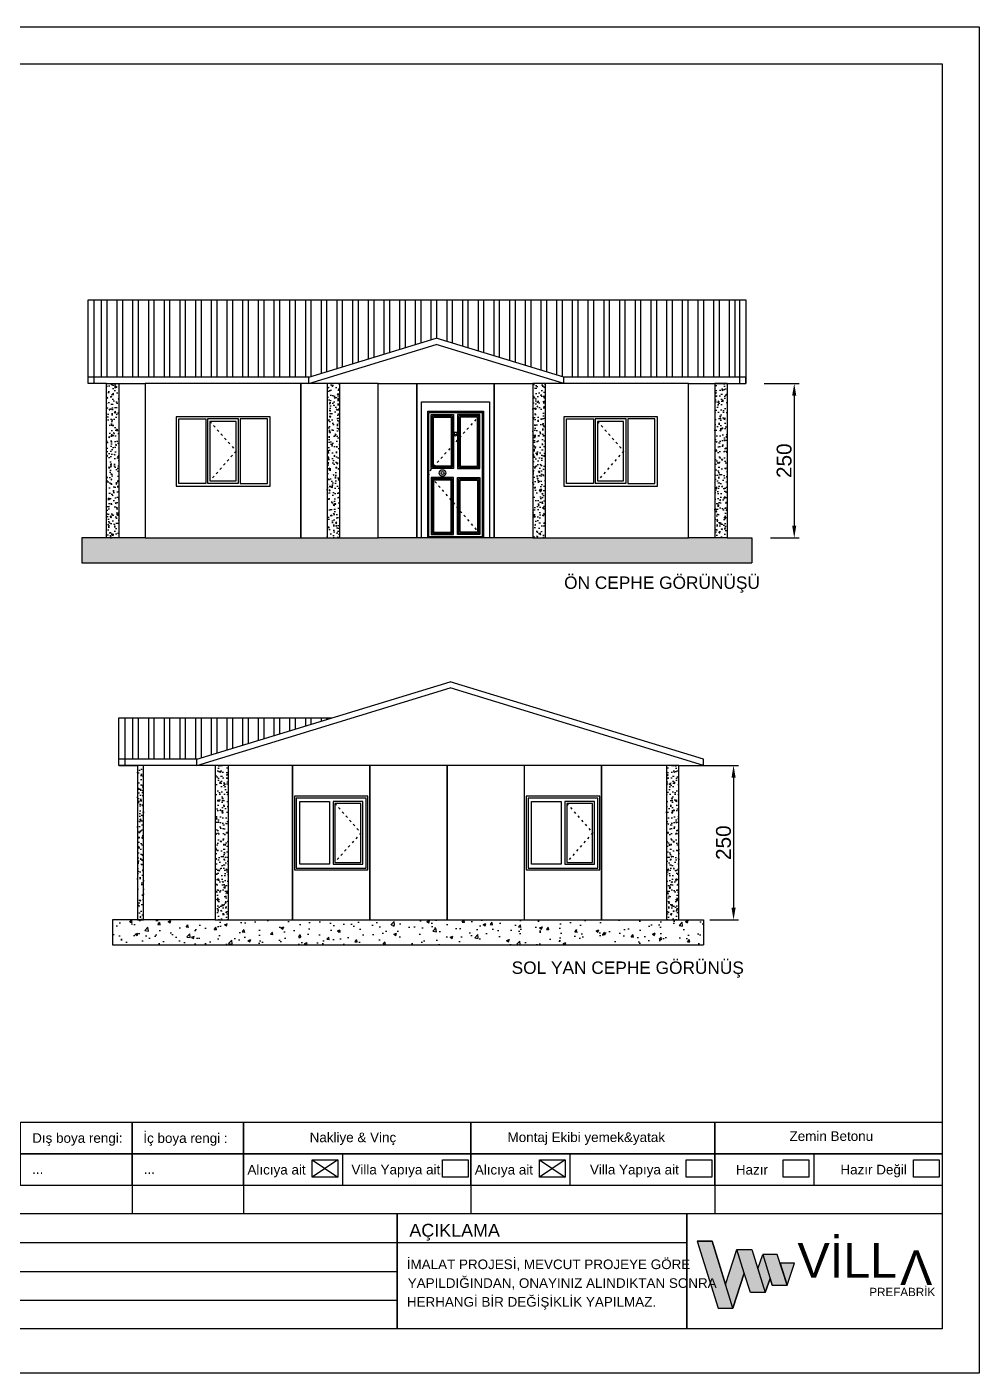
# Model space of a CAD drawing. Header units: millimetres. Extents: x 202729 to 220821, y -210537 to -202962.
# Drawn here: x 204268 to 205809, y -205139 to -202962 of the extents above; entities that cross this region are included whole.
import ezdxf
from ezdxf.enums import TextEntityAlignment as Align

# ---------------------------------------------------------------- set-up
doc = ezdxf.new("R2010")
doc.units = ezdxf.units.MM
doc.header["$MEASUREMENT"] = 0
doc.linetypes.add('ACAD_ISO03W100', pattern=[30, 12, -18])
for name, color, linetype in [('ANTET', 7, 'Continuous'), ('Block1', 255, 'Continuous'), ('kapı', 6, 'Continuous'), ('YAZI', 50, 'Continuous')]:
    doc.layers.add(name, color=color, linetype=linetype)
doc.styles.get("Standard").update_dxf_attribs({"font": 'arial.ttf'})
doc.dimstyles.new('SERCAN', dxfattribs={"dimscale": 20, "dimtxt": 1.2, "dimasz": 1, "dimexe": 0.4, "dimexo": 1.5, "dimgap": 0.2, "dimtad": 1, "dimrnd": 1, "dimzin": 12, "dimdsep": 46, "dimtxsty": 'Standard', "dimcen": 0.8, "dimdle": 0.0005, "dimclrd": 150, "dimclre": 1, "dimclrt": 3, "dimazin": 3, "dimtfac": 1, "dimtmove": 0, "dimatfit": 3, "dimldrblk": 'DOTSMALL', "dimfxl": 0, "dimtolj": 1, "dimtzin": 0, "dimarcsym": 0})
pattern_1 = [(50, (131313.13, -215476.445), (18.218467, -1.5939086), [1.905, -20.955]), (355, (131313.13, -215476.445), (-3.5242826, 19.1056643), [1.524, -16.764]), (100.451, (131314.648, -215476.578), (14.69425, 17.5116688), [1.619, -17.809]), (46.1842, (131313.13, -215471.365), (27.107904, -4.204233), [2.8575, -31.4325]), (96.6356, (131315.389, -215471.716), (23.740423, 24.742556), [2.4285, -26.7135]), (351.184, (131313.13, -215471.365), (23.740461, 24.742512), [2.286, -25.146]), (21, (131315.67, -215472.635), (15.161488, -10.226552), [1.905, -20.955]), (326, (131315.67, -215472.635), (6.180203, 18.4187966), [1.524, -16.764]), (71.4514, (131316.933, -215473.488), (21.341649, 8.1922858), [1.619, -17.809]), (37.5, (131313.1296, -215476.4454), (0.3088603, 8.4555039), [0, -16.5608, 0, -17.018, 0, -16.8275]), (7.5, (131313.13, -215476.445), (6.6819663, 10.0180575), [0, -9.7028, 0, -16.1798, 0, -6.4135]), (327.5, (131307.4654, -215476.4454), (13.5590595, -0.5728744), [0, -6.35, 0, -19.812, 0, -26.289]), (317.5, (131304.925, -215476.445), (14.8129181, 2.5426491), [0, -8.255, 0, -13.1572, 0, -18.669])]
pattern_2 = [(90, (180242.816, -209614.712), (-25.4, 5e-15), []), (90, (180233.836, -209605.732), (-25.4, 5e-15), [])]

# ---------------------------------------------------------------- blocks, each defined once
blk = doc.blocks.new('P2 GÖRÜNÜS')
at = {"layer": 'Block1', "color": 1, "linetype": 'ACAD_ISO03W100', "ltscale": 0.3}
for p, q in [((60064.2, 10582.2), (60106.2, 10534.5)), ((60106.2, 10534.5), (60064.2, 10486.8))]:
    blk.add_line(p, q, dxfattribs=at)
at = {"layer": 'Block1', "color": 114}
blk.add_line((59995.7, 10393.7), (60120.7, 10393.7), dxfattribs=at)
blk.add_lwpolyline([(60120.7, 10643.7), (59995.7, 10643.7), (59995.7, 10393.7), (60120.7, 10393.7)], close=True, dxfattribs=at)
at = {"layer": 'Block1', "color": 0}
for points in [[(60117.7, 10593.7), (59998.7, 10593.7), (59998.7, 10474.7), (60117.7, 10474.7)], [(60114.7, 10590.7), (60001.7, 10590.7), (60001.7, 10477.7), (60114.7, 10477.7)], [(60007.3, 10585.2), (60055.3, 10585.2), (60055.3, 10483.8), (60007.3, 10483.8)], [(60109.2, 10585.2), (60061.2, 10585.2), (60061.2, 10483.8), (60109.2, 10483.8)], [(60106.2, 10582.2), (60064.2, 10582.2), (60064.2, 10486.8), (60106.2, 10486.8)]]:
    blk.add_lwpolyline(points, close=True, dxfattribs=at)
blk = doc.blocks.new('*D7402')
at = {"color": 1, "lineweight": -2}
for p, q in [((205461.3, -203538.4), (205517.8, -203538.4)), ((205471.3, -203788.4), (205517.8, -203788.4))]:
    blk.add_line(p, q, dxfattribs=at)
at = {"color": 150, "lineweight": -2}
blk.add_line((205509.8, -203558.4), (205509.8, -203768.4), dxfattribs=at)
at = {"color": 150}
for points in [[(205513.1, -203558.4), (205506.4, -203558.4), (205509.8, -203538.4)], [(205506.4, -203768.4), (205513.1, -203768.4), (205509.8, -203788.4)]]:
    blk.add_solid(points, dxfattribs=at)
at = {"layer": 'Defpoints', "color": 0}
for p in [(205431.3, -203538.4), (205441.3, -203788.4), (205509.8, -203788.4)]:
    blk.add_point(p, dxfattribs=at)
at = {"color": 3, "insert": (205493.5, -203663.4), "char_height": 24, "attachment_point": 5, "rotation": 90}
blk.add_mtext('\\A1;250', dxfattribs=at)
blk = doc.blocks.new('_DotSmall')
at = {"color": 0, "linetype": 'ByBlock', "const_width": 0.5}
blk.add_lwpolyline([(-0.0625, 0, 1), (0.0625, 0, 1)], format="xyb", close=True, dxfattribs=at)
blk = doc.blocks.new('*D7403')
at = {"color": 1, "lineweight": -2}
for p, q in [((205363.2, -204156.2), (205419.6, -204156.2)), ((205373.2, -204406.2), (205419.6, -204406.2))]:
    blk.add_line(p, q, dxfattribs=at)
at = {"color": 150, "lineweight": -2}
blk.add_line((205411.6, -204176.2), (205411.6, -204386.2), dxfattribs=at)
at = {"color": 150}
for points in [[(205415, -204176.2), (205408.3, -204176.2), (205411.6, -204156.2)], [(205408.3, -204386.2), (205415, -204386.2), (205411.6, -204406.2)]]:
    blk.add_solid(points, dxfattribs=at)
at = {"layer": 'Defpoints', "color": 0}
for p in [(205333.2, -204156.2), (205343.2, -204406.2), (205411.6, -204406.2)]:
    blk.add_point(p, dxfattribs=at)
at = {"color": 3, "insert": (205395.4, -204281.2), "char_height": 24, "attachment_point": 5, "rotation": 90}
blk.add_mtext('\\A1;250', dxfattribs=at)
blk = doc.blocks.new('VİLLA YAPI LOGO')
h = blk.add_hatch(color=152)
h.dxf.hatch_style = 1
h.paths.add_polyline_path([(9538.8, 8387.7), (9514.4, 8387.7), (9548.6, 8279.2), (9572.4, 8279.2)])
h.paths.add_polyline_path([(9603, 8374.1), (9578.7, 8374.1), (9590.8, 8335.7), (9600.7, 8304.6), (9624.8, 8304.6)])
h.paths.add_polyline_path([(9648.6, 8351.8), (9644.1, 8365.8), (9620.6, 8365.8), (9635.8, 8316.2), (9660.2, 8316.2)])
h = blk.add_hatch(color=30)
h.dxf.hatch_style = 1
h.paths.add_polyline_path([(9590.8, 8335.7), (9578.7, 8374.1), (9560.6, 8317.3), (9572.4, 8279.2)])
h.paths.add_polyline_path([(9620.6, 8365.8), (9612.8, 8342.8), (9624.8, 8304.6), (9632.4, 8327)])
h.paths.add_polyline_path([(9671.8, 8351.8), (9648.6, 8351.8), (9660.2, 8316.2)])
blk.add_lwpolyline([(9514.4, 8387.7), (9548.6, 8279.2), (9572.4, 8279.2), (9538.8, 8387.7), (9514.4, 8387.7), (9538.8, 8387.7), (9560.6, 8317.3), (9578.7, 8374.1), (9603, 8374.1), (9624.8, 8304.6), (9600.7, 8304.6), (9590.8, 8335.7), (9572.4, 8279.2), (9590.8, 8335.7), (9578.7, 8374.1), (9603, 8374.1), (9612.8, 8342.8), (9620.6, 8365.8), (9635.8, 8316.2), (9632.4, 8327), (9624.8, 8304.6), (9632.4, 8327), (9635.8, 8316.2), (9660.2, 8316.2), (9671.8, 8351.8), (9648.6, 8351.8), (9660.2, 8316.2), (9644.1, 8365.8), (9620.6, 8365.8)])
at = {"attachment_point": 1}
for s, width, heights, insert, char_height in [('{\\f@Arial Unicode MS|b0|i0|c162|p34;VİLL}', 218.068, [79], (9676.9, 8384.4), 56.056), ('{\\f@Arial Unicode MS|b0|i0|c162|p34;PREFABRİK}', 125.405, [36.9], (9793.1, 8312), 13.453)]:
    blk.add_mtext_dynamic_manual_height_columns(s, width=width, gutter_width=12.5, heights=heights, dxfattribs=dict(at, insert=insert, char_height=char_height))
at = {"insert": (9895, 8316.3), "char_height": 56.056, "attachment_point": 1, "rotation": 180}
blk.add_mtext_dynamic_manual_height_columns('{\\f@Arial Unicode MS|b0|i0|c162|p34;V}', width=405.085, gutter_width=12.5, heights=[68.1], dxfattribs=at)

msp = doc.modelspace()

# ---------------------------------------------------------------- hatches: boundary and pattern name
h = msp.add_hatch()
h.set_pattern_fill('STEEL', color=1, scale=8, angle=45)
h.set_pattern_definition(pattern_2)
h.paths.add_polyline_path([(205421.318, -203403.372), (204377.318, -203403.372), (204377.318, -203528.372), (204724.318, -203528.372), (204930.568, -203465.315), (205136.818, -203528.372), (205421.318, -203528.372)])
h = msp.add_hatch()
h.set_pattern_fill('STEEL', color=1, scale=8, angle=45)
h.set_pattern_definition(pattern_2)
h.paths.add_polyline_path([(204762.315, -204079.247), (204427.168, -204079.247), (204427.168, -204146.247), (204543.168, -204146.247)])
at = {"layer": 'kapı'}
h = msp.add_hatch(dxfattribs=at)
h.set_pattern_fill('AR-CONC', color=0, scale=0.1, style=0)
h.set_pattern_definition(pattern_1)
h.paths.add_polyline_path([(204417.318, -203538.372), (204397.318, -203538.372), (204397.318, -203788.372), (204417.318, -203788.372)])
h = msp.add_hatch(dxfattribs=at)
h.set_pattern_fill('AR-CONC', color=0, scale=0.1, style=0)
h.set_pattern_definition([(50, (131250.63, -215476.445), (18.218467, -1.5939086), [1.905, -20.955]), (355, (131250.63, -215476.445), (-3.5242826, 19.1056643), [1.524, -16.764]), (100.451, (131252.148, -215476.578), (14.69425, 17.5116688), [1.619, -17.809]), (46.1842, (131250.63, -215471.365), (27.107904, -4.204233), [2.8575, -31.4325]), (96.6356, (131252.889, -215471.716), (23.740423, 24.742556), [2.4285, -26.7135]), (351.184, (131250.63, -215471.365), (23.740461, 24.742512), [2.286, -25.146]), (21, (131253.17, -215472.635), (15.161488, -10.226552), [1.905, -20.955]), (326, (131253.17, -215472.635), (6.180203, 18.4187966), [1.524, -16.764]), (71.4514, (131254.433, -215473.488), (21.341649, 8.1922858), [1.619, -17.809]), (37.5, (131250.6296, -215476.4454), (0.3088603, 8.4555039), [0, -16.5608, 0, -17.018, 0, -16.8275]), (7.5, (131250.63, -215476.445), (6.6819663, 10.0180575), [0, -9.7028, 0, -16.1798, 0, -6.4135]), (327.5, (131244.9654, -215476.4454), (13.5590595, -0.5728744), [0, -6.35, 0, -19.812, 0, -26.289]), (317.5, (131242.425, -215476.445), (14.8129181, 2.5426491), [0, -8.255, 0, -13.1572, 0, -18.669])])
h.paths.add_polyline_path([(204774.318, -203538.372), (204754.318, -203538.372), (204754.318, -203788.372), (204774.318, -203788.372)])
h = msp.add_hatch(dxfattribs=at)
h.set_pattern_fill('AR-CONC', color=0, scale=0.1, style=0)
h.set_pattern_definition([(50, (131375.63, -215476.445), (18.218467, -1.5939086), [1.905, -20.955]), (355, (131375.63, -215476.445), (-3.5242826, 19.1056643), [1.524, -16.764]), (100.451, (131377.148, -215476.578), (14.69425, 17.5116688), [1.619, -17.809]), (46.1842, (131375.63, -215471.365), (27.107904, -4.204233), [2.8575, -31.4325]), (96.6356, (131377.889, -215471.716), (23.740423, 24.742556), [2.4285, -26.7135]), (351.184, (131375.63, -215471.365), (23.740461, 24.742512), [2.286, -25.146]), (21, (131378.17, -215472.635), (15.161488, -10.226552), [1.905, -20.955]), (326, (131378.17, -215472.635), (6.180203, 18.4187966), [1.524, -16.764]), (71.4514, (131379.433, -215473.488), (21.341649, 8.1922858), [1.619, -17.809]), (37.5, (131375.6296, -215476.4454), (0.3088603, 8.4555039), [0, -16.5608, 0, -17.018, 0, -16.8275]), (7.5, (131375.63, -215476.445), (6.6819663, 10.0180575), [0, -9.7028, 0, -16.1798, 0, -6.4135]), (327.5, (131369.9654, -215476.4454), (13.5590595, -0.5728744), [0, -6.35, 0, -19.812, 0, -26.289]), (317.5, (131367.425, -215476.445), (14.8129181, 2.5426491), [0, -8.255, 0, -13.1572, 0, -18.669])])
h.paths.add_polyline_path([(205106.818, -203538.372), (205086.818, -203538.372), (205086.818, -203788.372), (205106.818, -203788.372)])
h = msp.add_hatch(dxfattribs=at)
h.set_pattern_fill('AR-CONC', color=0, scale=0.1, style=0)
h.set_pattern_definition(pattern_1)
h.paths.add_polyline_path([(205401.318, -203538.372), (205381.318, -203538.372), (205381.318, -203788.372), (205401.318, -203788.372)])
h = msp.add_hatch(dxfattribs=at)
h.set_pattern_fill('AR-CONC', color=0, scale=0.25, style=0)
h.set_pattern_definition([(50, (131313.13, -215476.445), (45.546167, -3.984771), [4.7625, -52.3875]), (355, (131313.13, -215476.445), (-8.810706, 47.76416), [3.81, -41.91]), (100.451, (131316.925, -215476.777), (36.735625, 43.779172), [4.0475, -44.5225]), (46.1842, (131313.13, -215463.745), (67.76976, -10.51058), [7.14375, -78.58125]), (96.6356, (131318.78, -215464.62), (59.35106, 61.85639), [6.07125, -66.78375]), (351.184, (131313.13, -215463.745), (59.35115, 61.85628), [5.715, -62.865]), (21, (131319.48, -215466.92), (37.90372, -25.56638), [4.7625, -52.3875]), (326, (131319.48, -215466.92), (15.450507, 46.046992), [3.81, -41.91]), (71.4514, (131322.64, -215469.05), (53.354123, 20.480714), [4.0475, -44.5225]), (37.5, (131313.13, -215476.445), (0.7721508, 21.1387597), [0, -41.402, 0, -42.545, 0, -42.06875]), (7.5, (131313.13, -215476.445), (16.7049156, 25.045144), [0, -24.257, 0, -40.4495, 0, -16.03375]), (327.5, (131298.969, -215476.445), (33.8976488, -1.432186), [0, -15.875, 0, -49.53, 0, -65.7225]), (317.5, (131292.62, -215476.445), (37.032295, 6.356623), [0, -20.6375, 0, -32.893, 0, -46.6725])])
h.paths.add_polyline_path([(205441.318, -203788.372), (205401.318, -203788.372), (205338.818, -203788.372), (205086.818, -203788.372), (205024.318, -203788.372), (204899.318, -203788.372), (204836.818, -203788.372), (204711.818, -203788.372), (204459.818, -203788.372), (204397.318, -203788.372), (204357.318, -203788.372), (204357.318, -203828.372), (205441.318, -203828.372)])
h = msp.add_hatch(dxfattribs=at)
h.set_pattern_fill('AR-CONC', color=0, scale=0.1, style=0)
h.set_pattern_definition([(50, (137121.77, -216518.875), (18.218467, -1.5939086), [1.905, -20.955]), (355, (137121.77, -216518.875), (-3.5242826, 19.1056643), [1.524, -16.764]), (100.451, (137123.289, -216519.007), (14.69425, 17.511669), [1.619, -17.809]), (46.1842, (137121.77, -216513.795), (27.107904, -4.204233), [2.8575, -31.4325]), (96.6356, (137124.03, -216514.145), (23.740423, 24.742556), [2.4285, -26.7135]), (351.184, (137121.77, -216513.795), (23.740461, 24.742512), [2.286, -25.146]), (21, (137124.31, -216515.065), (15.161488, -10.226552), [1.905, -20.955]), (326, (137124.31, -216515.065), (6.180203, 18.4187966), [1.524, -16.764]), (71.4514, (137125.574, -216515.917), (21.341649, 8.1922858), [1.619, -17.809]), (37.5, (137121.77, -216518.8747), (0.3088603, 8.4555039), [0, -16.5608, 0, -17.018, 0, -16.8275]), (7.5, (137121.77, -216518.875), (6.6819663, 10.0180575), [0, -9.7028, 0, -16.1798, 0, -6.4135]), (327.5, (137116.106, -216518.8747), (13.5590595, -0.5728744), [0, -6.35, 0, -19.812, 0, -26.289]), (317.5, (137113.566, -216518.875), (14.8129181, 2.5426491), [0, -8.255, 0, -13.1572, 0, -18.669])])
h.paths.add_polyline_path([(204457.168, -204156.247), (204447.168, -204156.247), (204447.168, -204406.247), (204457.168, -204406.247)])
h = msp.add_hatch(dxfattribs=at)
h.set_pattern_fill('AR-CONC', color=0, scale=0.1, style=0)
h.set_pattern_definition([(130, (278662.356, -216094.321), (-18.218467, -1.5939086), [1.905, -20.955]), (185, (278662.356, -216094.32), (3.5242826, 19.1056643), [1.524, -16.764]), (79.549, (278660.838, -216094.454), (-14.69425, 17.5116688), [1.619, -17.809]), (133.8158, (278662.356, -216089.24), (-27.107904, -4.204233), [2.8575, -31.4325]), (83.3644, (278660.097, -216089.59), (-23.740423, 24.742556), [2.4285, -26.7135]), (188.816, (278662.356, -216089.24), (-23.740461, 24.742512), [2.286, -25.146]), (159, (278659.816, -216090.511), (-15.161488, -10.226552), [1.905, -20.955]), (214, (278659.816, -216090.51), (-6.180203, 18.4187966), [1.524, -16.764]), (108.5486, (278658.553, -216091.363), (-21.341649, 8.1922858), [1.619, -17.809]), (142.5, (278662.356, -216094.321), (-0.3088603, 8.4555039), [0, -16.5608, 0, -17.018, 0, -16.8275]), (172.5, (278662.356, -216094.321), (-6.6819663, 10.0180575), [0, -9.7028, 0, -16.1798, 0, -6.4135]), (212.5, (278668.0205, -216094.321), (-13.5590595, -0.5728744), [0, -6.35, 0, -19.812, 0, -26.289]), (222.5, (278670.56, -216094.321), (-14.8129181, 2.5426491), [0, -8.255, 0, -13.1572, 0, -18.669])])
h.paths.add_polyline_path([(204574.168, -204156.247), (204594.168, -204156.247), (204594.168, -204406.247), (204574.168, -204406.247)])
h = msp.add_hatch(dxfattribs=at)
h.set_pattern_fill('AR-CONC', color=0, scale=0.1, style=0)
h.set_pattern_definition([(50, (131234.98, -216094.321), (18.218467, -1.5939086), [1.905, -20.955]), (355, (131234.98, -216094.32), (-3.5242826, 19.1056643), [1.524, -16.764]), (100.451, (131236.499, -216094.454), (14.69425, 17.5116688), [1.619, -17.809]), (46.1842, (131234.98, -216089.24), (27.107904, -4.204233), [2.8575, -31.4325]), (96.6356, (131237.24, -216089.59), (23.740423, 24.742556), [2.4285, -26.7135]), (351.184, (131234.98, -216089.24), (23.740461, 24.742512), [2.286, -25.146]), (21, (131237.52, -216090.511), (15.161488, -10.226552), [1.905, -20.955]), (326, (131237.52, -216090.51), (6.180203, 18.4187966), [1.524, -16.764]), (71.4514, (131238.784, -216091.363), (21.341649, 8.1922858), [1.619, -17.809]), (37.5, (131234.9804, -216094.321), (0.3088603, 8.4555039), [0, -16.5608, 0, -17.018, 0, -16.8275]), (7.5, (131234.98, -216094.321), (6.6819663, 10.0180575), [0, -9.7028, 0, -16.1798, 0, -6.4135]), (327.5, (131229.316, -216094.321), (13.5590595, -0.5728744), [0, -6.35, 0, -19.812, 0, -26.289]), (317.5, (131226.776, -216094.321), (14.8129181, 2.5426491), [0, -8.255, 0, -13.1572, 0, -18.669])])
h.paths.add_polyline_path([(205323.168, -204156.247), (205303.168, -204156.247), (205303.168, -204406.247), (205323.168, -204406.247)])
h = msp.add_hatch(dxfattribs=at)
h.set_pattern_fill('AR-CONC', color=0, scale=0.25, style=0)
h.set_pattern_definition([(50, (137121.77, -216518.875), (45.546167, -3.984771), [4.7625, -52.3875]), (355, (137121.77, -216518.875), (-8.810706, 47.76416), [3.81, -41.91]), (100.451, (137125.566, -216519.207), (36.735625, 43.779172), [4.0475, -44.5225]), (46.1842, (137121.77, -216506.175), (67.76976, -10.51058), [7.14375, -78.58125]), (96.6356, (137127.42, -216507.05), (59.35106, 61.85639), [6.07125, -66.78375]), (351.184, (137121.77, -216506.175), (59.35115, 61.85628), [5.715, -62.865]), (21, (137128.12, -216509.35), (37.90372, -25.56638), [4.7625, -52.3875]), (326, (137128.12, -216509.35), (15.450507, 46.04699), [3.81, -41.91]), (71.4514, (137131.28, -216511.48), (53.354123, 20.480714), [4.0475, -44.5225]), (37.5, (137121.77, -216518.875), (0.772151, 21.1387597), [0, -41.402, 0, -42.545, 0, -42.06875]), (7.5, (137121.77, -216518.875), (16.7049156, 25.045144), [0, -24.257, 0, -40.4495, 0, -16.03375]), (327.5, (137107.61, -216518.875), (33.897649, -1.432186), [0, -15.875, 0, -49.53, 0, -65.7225]), (317.5, (137101.26, -216518.875), (37.032295, 6.356623), [0, -20.6375, 0, -32.893, 0, -46.6725])])
h.paths.add_polyline_path([(205363.168, -204406.247), (205323.168, -204406.247), (205198.168, -204406.247), (205073.168, -204406.247), (204948.168, -204406.247), (204823.168, -204406.247), (204698.168, -204406.247), (204573.168, -204406.247), (204407.168, -204406.247), (204407.168, -204446.247), (205363.168, -204446.247)])

# ---------------------------------------------------------------- linework, layer by layer
for p, q in [((204774.318, -203538.372, 3), (204774.318, -203788.372, 3)), ((204729.747, -204794.177, 3), (204771.291, -204822.347, 3)), ((204771.291, -204794.177, 3), (204729.747, -204822.347, 3)), ((204779.047, -204784.428, 3), (204779.047, -204835.531, 3)), ((205097.537, -204794.177, 3), (205139.082, -204822.347, 3)), ((205139.082, -204794.177, 3), (205097.537, -204822.347, 3)), ((205146.837, -204784.428, 3), (205146.837, -204835.531, 3)), ((205541.253, -204784.428, 3), (205541.253, -204835.531, 3)), ((204438.52, -204835.531, 3), (204438.52, -204881.221, 3)), ((204618.887, -204835.531, 3), (204618.887, -204881.221, 3)), ((204986.677, -204835.531, 3), (204986.677, -204881.221, 3)), ((205381.093, -204835.531, 3), (205381.093, -204881.221, 3))]:
    msp.add_line(p, q)
at = {"elevation": 3}
for points in [[(204258.154, -204733.324), (204438.52, -204733.324), (204438.52, -204784.428), (204258.154, -204784.428)], [(204438.52, -204733.324), (204618.887, -204733.324), (204618.887, -204784.428), (204438.52, -204784.428)], [(204618.887, -204733.324), (204986.677, -204733.324), (204986.677, -204784.428), (204618.887, -204784.428)], [(204986.677, -204733.324), (205381.093, -204733.324), (205381.093, -204784.428), (204986.677, -204784.428)], [(205381.093, -204733.324), (205748.884, -204733.324), (205748.884, -204784.428), (205381.093, -204784.428)], [(204258.154, -204784.428), (204438.52, -204784.428), (204438.52, -204835.531), (204258.154, -204835.531)], [(204438.52, -204784.428), (204618.887, -204784.428), (204618.887, -204835.531), (204438.52, -204835.531)], [(204618.887, -204784.428), (204986.677, -204784.428), (204986.677, -204835.531), (204618.887, -204835.531)], [(204729.747, -204794.177), (204771.291, -204794.177), (204771.291, -204822.347), (204729.747, -204822.347)], [(204940.559, -204794.177), (204982.104, -204794.177), (204982.104, -204822.347), (204940.559, -204822.347)], [(204986.677, -204784.428), (205381.093, -204784.428), (205381.093, -204835.531), (204986.677, -204835.531)], [(205097.537, -204794.177), (205139.082, -204794.177), (205139.082, -204822.347), (205097.537, -204822.347)], [(205334.975, -204794.177), (205376.52, -204794.177), (205376.52, -204822.347), (205334.975, -204822.347)], [(205381.093, -204784.428), (205748.884, -204784.428), (205748.884, -204835.531), (205381.093, -204835.531)], [(205491.953, -204794.177), (205533.498, -204794.177), (205533.498, -204822.347), (205491.953, -204822.347)], [(205702.766, -204794.177), (205744.311, -204794.177), (205744.311, -204822.347), (205702.766, -204822.347)]]:
    msp.add_lwpolyline(points, close=True, dxfattribs=at)
at = {"layer": 'ANTET'}
for p, q in [((203199.722, -204881.221, 3), (205748.884, -204881.221, 3)), ((204867.214, -204881.221, 3), (204867.214, -205067.665, 3)), ((204867.214, -205067.665, 3), (204867.214, -204881.221, 3)), ((205336.194, -205067.665, 3), (205336.194, -204881.041, 3)), ((205336.194, -204881.041, 3), (205336.194, -205067.665, 3)), ((205748.884, -204881.041, 3), (205748.884, -205067.665, 3)), ((203505.596, -204927.877, 3), (204867.214, -204927.877, 3)), ((203505.596, -204974.533, 3), (204867.214, -204974.533, 3)), ((203505.596, -205021.189, 3), (204867.214, -205021.189, 3))]:
    msp.add_line(p, q, dxfattribs=at)
at = {"layer": 'ANTET', "elevation": 3}
for points in [[(202729.491, -202961.79), (205808.787, -202961.79), (205808.787, -205139.07), (202729.491, -205139.07)], [(202789.395, -203021.693), (205748.884, -203021.693), (205748.884, -205067.665), (202789.395, -205067.665)]]:
    msp.add_lwpolyline(points, close=True, dxfattribs=at)
at = {"layer": 'ANTET', "ltscale": 1, "elevation": 3, "flags": 128}
msp.add_lwpolyline([(204867.214, -204927.877), (205336.194, -204927.877)], dxfattribs=at)
at = {"layer": 'Block1', "color": 1, "linetype": 'ACAD_ISO03W100', "ltscale": 0.3}
for p, q in [((205006.818, -203583.372, 3), (204916.818, -203683.372, 3)), ((204564.628, -203599.737, 3), (204606.831, -203647.859, 3)), ((205191.628, -203599.737, 3), (205233.831, -203647.859, 3)), ((204606.831, -203647.859, 3), (204564.628, -203695.981, 3)), ((205233.831, -203647.859, 3), (205191.628, -203695.981, 3)), ((204916.818, -203683.372, 3), (205006.818, -203788.372, 3))]:
    msp.add_line(p, q, dxfattribs=at)
at = {"layer": 'Block1', "color": 0}
for q in [(204956.558, -203617.384, 3), (204967.077, -203617.384, 3)]:
    msp.add_line((204958.553, -203617.384, 3), q, dxfattribs=at)
at = {"layer": 'Block1', "color": 114}
for p, q in [((204397.318, -203788.372, 3), (204357.318, -203788.372, 3)), ((204357.318, -203788.372, 3), (204357.318, -203828.372, 3)), ((205401.318, -203788.372, 3), (205441.318, -203788.372, 3)), ((205441.318, -203788.372, 3), (205441.318, -203828.372, 3)), ((204357.318, -203828.372, 3), (205441.318, -203828.372, 3)), ((204573.168, -204406.247, 3), (204407.168, -204406.247, 3)), ((204407.168, -204406.247, 3), (204407.168, -204446.247, 3)), ((205323.168, -204406.247, 3), (205363.168, -204406.247, 3)), ((205363.168, -204406.247, 3), (205363.168, -204446.247, 3)), ((204407.168, -204446.247, 3), (205363.168, -204446.247, 3))]:
    msp.add_line(p, q, dxfattribs=at)
at = {"layer": 'Block1', "color": 114, "elevation": 3}
for points in [[(204397.318, -203538.372), (204459.818, -203538.372), (204459.818, -203788.372), (204397.318, -203788.372)], [(204711.818, -203538.372), (204459.818, -203538.372), (204459.818, -203788.372), (204711.818, -203788.372)], [(204836.818, -203538.372), (204711.818, -203538.372), (204711.818, -203788.372), (204836.818, -203788.372)], [(204836.818, -203538.372), (204899.318, -203538.372), (204899.318, -203788.372), (204836.818, -203788.372)], [(204899.318, -203538.372), (205024.318, -203538.372), (205024.318, -203788.372), (204899.318, -203788.372)], [(205024.318, -203538.372), (205086.818, -203538.372), (205086.818, -203788.372), (205024.318, -203788.372)], [(205338.818, -203538.372), (205086.818, -203538.372), (205086.818, -203788.372), (205338.818, -203788.372)], [(205338.818, -203538.372), (205401.318, -203538.372), (205401.318, -203788.372), (205338.818, -203788.372)], [(204698.168, -204156.247), (204573.168, -204156.247), (204573.168, -204406.247), (204698.168, -204406.247)], [(204948.168, -204156.247), (204823.168, -204156.247), (204823.168, -204406.247), (204948.168, -204406.247)], [(205073.168, -204156.247), (204948.168, -204156.247), (204948.168, -204406.247), (205073.168, -204406.247)], [(205323.168, -204156.247), (205198.168, -204156.247), (205198.168, -204406.247), (205323.168, -204406.247)]]:
    msp.add_lwpolyline(points, close=True, dxfattribs=at)
msp.add_lwpolyline([(204906.818, -203788.372), (204906.818, -203568.372), (205016.818, -203568.372), (205016.818, -203788.372)], dxfattribs=at)
at = {"layer": 'Block1', "color": 0, "elevation": 3}
for points in [[(204661.818, -203592.372), (204509.818, -203592.372), (204509.818, -203704.372), (204661.818, -203704.372)], [(204514.133, -203595.692), (204558.091, -203595.692), (204558.091, -203700.015), (204514.133, -203700.015)], [(204610.831, -203595.737), (204560.628, -203595.737), (204560.628, -203699.981), (204610.831, -203699.981)], [(204657.502, -203595.692), (204613.544, -203595.692), (204613.544, -203700.015), (204657.502, -203700.015)], [(205288.818, -203592.372), (205136.818, -203592.372), (205136.818, -203704.372), (205288.818, -203704.372)], [(205141.133, -203595.692), (205185.091, -203595.692), (205185.091, -203700.015), (205141.133, -203700.015)], [(205237.831, -203595.737), (205187.628, -203595.737), (205187.628, -203699.981), (205237.831, -203699.981)], [(205284.502, -203595.692), (205240.544, -203595.692), (205240.544, -203700.015), (205284.502, -203700.015)], [(204606.831, -203599.737), (204564.628, -203599.737), (204564.628, -203695.981), (204606.831, -203695.981)], [(205233.831, -203599.737), (205191.628, -203599.737), (205191.628, -203695.981), (205233.831, -203695.981)]]:
    msp.add_lwpolyline(points, close=True, dxfattribs=at)
at = {"layer": 'Block1', "color": 46, "elevation": 3}
for points in [[(204916.818, -203583.372), (205006.818, -203583.372), (205006.818, -203788.372), (204916.818, -203788.372)], [(204918.818, -203585.372), (205004.818, -203585.372), (205004.818, -203786.372), (204918.818, -203786.372)], [(204922.315, -203588.764), (204958.558, -203588.764), (204958.558, -203676.052), (204922.315, -203676.052)], [(204924.315, -203590.764), (204956.558, -203590.764), (204956.558, -203674.052), (204924.315, -203674.052)], [(204926.315, -203592.764), (204954.558, -203592.764), (204954.558, -203672.052), (204926.315, -203672.052)], [(205001.32, -203588.764), (204965.077, -203588.764), (204965.077, -203676.052), (205001.32, -203676.052)], [(204999.32, -203590.764), (204967.077, -203590.764), (204967.077, -203674.052), (204999.32, -203674.052)], [(204997.32, -203592.764), (204969.077, -203592.764), (204969.077, -203672.052), (204997.32, -203672.052)], [(204922.315, -203782.979), (204958.558, -203782.979), (204958.558, -203690.691), (204922.315, -203690.691)], [(204924.315, -203780.979), (204956.558, -203780.979), (204956.558, -203692.691), (204924.315, -203692.691)], [(204926.315, -203778.979), (204954.558, -203778.979), (204954.558, -203694.691), (204926.315, -203694.691)], [(205001.32, -203782.979), (204965.077, -203782.979), (204965.077, -203690.691), (205001.32, -203690.691)], [(204999.32, -203780.979), (204967.077, -203780.979), (204967.077, -203692.691), (204999.32, -203692.691)], [(204997.32, -203778.979), (204969.077, -203778.979), (204969.077, -203694.691), (204997.32, -203694.691)]]:
    msp.add_lwpolyline(points, close=True, dxfattribs=at)
at = {"layer": 'Block1', "color": 46}
for radius in [5.332, 2.332]:
    msp.add_circle((204940.911, -203683.293, 3), radius, dxfattribs=at)
at = {"layer": 'Block1', "color": 0}
for radius, end in [(5.274, 0.745225), (3.274, 1.197241)]:
    msp.add_arc((204961.818, -203617.624, 3), radius, 175.797099, end, dxfattribs=at)
at = {"layer": 'kapı', "color": 0}
for p, q in [((204367.318, -203538.372, 3), (204367.318, -203403.372, 3)), ((204367.318, -203403.372, 3), (205431.318, -203403.372, 3)), ((204377.318, -203538.372, 3), (204377.318, -203403.372, 3)), ((205421.318, -203403.372, 3), (205421.318, -203538.372, 3)), ((205431.318, -203403.372, 3), (205431.318, -203538.372, 3)), ((204724.318, -203528.372, 3), (204930.568, -203465.315, 3)), ((205136.818, -203528.372, 3), (204930.568, -203465.315, 3)), ((204724.318, -203538.372, 3), (204930.568, -203475.315, 3)), ((205136.818, -203538.372, 3), (204930.568, -203475.315, 3)), ((204367.318, -203538.372, 3), (204367.318, -203528.372, 3)), ((204724.318, -203528.372, 3), (204367.318, -203528.372, 3)), ((204724.318, -203538.372, 3), (204724.318, -203528.372, 3)), ((205136.818, -203538.372, 3), (205136.818, -203528.372, 3)), ((205431.318, -203528.372, 3), (205136.818, -203528.372, 3)), ((205431.318, -203538.372, 3), (205431.318, -203528.372, 3)), ((204397.318, -203538.372, 3), (204367.318, -203538.372, 3)), ((204397.318, -203538.372, 3), (204417.318, -203538.372, 3)), ((204417.318, -203538.372, 3), (204417.318, -203788.372, 3)), ((204754.318, -203538.372, 3), (204724.318, -203538.372, 3)), ((204754.318, -203538.372, 3), (204754.318, -203788.372, 3)), ((205106.818, -203538.372, 3), (205106.818, -203788.372, 3)), ((205401.318, -203538.372, 3), (205381.318, -203538.372, 3)), ((205381.318, -203538.372, 3), (205381.318, -203788.372, 3)), ((205401.318, -203538.372, 3), (205431.318, -203538.372, 3)), ((204543.168, -204146.247, 3), (204953.168, -204020.898, 3)), ((204543.168, -204156.247, 3), (204953.168, -204030.898, 3)), ((205363.168, -204146.247, 3), (204953.168, -204020.898, 3)), ((205363.168, -204156.247, 3), (204953.168, -204030.898, 3)), ((204417.168, -204156.247, 3), (204417.168, -204079.247, 3)), ((204417.168, -204079.247, 3), (204762.315, -204079.247, 3)), ((204427.168, -204156.247, 3), (204427.168, -204079.247, 3)), ((204543.168, -204146.247, 3), (204417.168, -204146.247, 3)), ((204543.168, -204156.247, 3), (204417.168, -204156.247, 3)), ((204417.168, -204156.247, 3), (204447.168, -204156.247, 3)), ((204447.168, -204156.247, 3), (204447.168, -204406.247, 3)), ((204457.168, -204406.247, 3), (204457.168, -204156.247, 3)), ((204543.168, -204156.247, 3), (204543.168, -204146.247, 3)), ((204573.168, -204156.247, 3), (204543.168, -204156.247, 3)), ((204594.168, -204156.247, 3), (204594.168, -204406.247, 3)), ((205303.168, -204156.247, 3), (205303.168, -204406.247, 3)), ((205323.168, -204156.247, 3), (205353.168, -204156.247, 3)), ((205353.168, -204156.247, 3), (205363.168, -204156.247, 3)), ((205363.168, -204156.247, 3), (205363.168, -204146.247, 3)), ((204447.168, -204406.247, 3), (204457.168, -204406.247, 3))]:
    msp.add_line(p, q, dxfattribs=at)

# ---------------------------------------------------------------- block references
msp.add_blockref('VİLLA YAPI LOGO', (195838.157, -213313.159, 3))
for p in [(144702.435, -214799.909, 3), (145077.435, -214799.909, 3)]:
    msp.add_blockref('P2 GÖRÜNÜS', p, dxfattribs=at)

# ---------------------------------------------------------------- texts
at = {"linetype": 'Continuous', "lineweight": 25}
msp.add_text('ÖN CEPHE GÖRÜNÜŞÜ', height=20, dxfattribs=at).set_placement((205295.862, -203870.663, 3), align=Align.CENTER)
msp.add_text('SOL YAN CEPHE GÖRÜNÜŞ', height=20, dxfattribs=at).set_placement((205052.628, -204493.376, 3))
at = {"layer": 'ANTET'}
e = msp.add_text('AÇIKLAMA', height=20.736, dxfattribs=at)
e.set_placement((204887.152, -204918.44, 3))
e.dxf.unprotected_set("ltscale", 0)
for s, p in [('İMALAT PROJESİ, MEVCUT PROJEYE GÖRE', (204882.912, -204970.922, 3)), ('YAPILDIĞINDAN, ONAYINIZ ALINDIKTAN SONRA', (204884.514, -205001.292, 3)), ('HERHANGİ BİR DEĞİŞİKLİK YAPILMAZ.', (204883.08, -205031.663, 3))]:
    msp.add_text(s, height=15.552, dxfattribs=at).set_placement(p)
at = {"layer": 'YAZI'}
for s, p in [('Dış boya rengi:', (204277.004, -204766.647, 3)), ('İç boya rengi :', (204456.753, -204766.802, 3)), ('Nakliye & Vinç', (204725.84, -204765.611, 3)), ('Montaj Ekibi yemek&yatak', (205045.975, -204765.363, 3)), ('Zemin Betonu', (205502.168, -204763.568, 3)), ('...', (204277.004, -204816.899, 3)), ('...', (204457.371, -204816.899, 3)), ('Alıcıya ait ', (204625.211, -204817.899, 3)), ('Villa Yapıya ait', (204793.458, -204817.76, 3)), ('Alıcıya ait ', (204993.002, -204817.899, 3)), ('Villa Yapıya ait', (205179.331, -204817.76, 3)), ('Hazır', (205415.3, -204817.899, 3)), ('Hazır Değil', (205584.493, -204817.76, 3))]:
    e = msp.add_text(s, height=15.552, dxfattribs=at)
    e.set_placement(p)
    e.dxf.unprotected_set("ltscale", 0)

# ---------------------------------------------------------------- dimensions: what is measured, and where the dimension line sits
for base, p1, p2, picture, middle in [((205509.777, -203788.372, 3), (205431.318, -203538.372, 3), (205441.318, -203788.372, 3), '*D7402', (205493.525, -203663.372, 3)), ((205411.628, -204406.247, 3), (205333.168, -204156.247, 3), (205343.168, -204406.247, 3), '*D7403', (205395.376, -204281.247, 3))]:
    dim = msp.add_linear_dim(base=base, p1=p1, p2=p2, angle=90, dimstyle='SERCAN')
    dim.commit()
    dim.dimension.update_dxf_attribs({"geometry": picture, "text_midpoint": middle})

doc.saveas('drawing.dxf')
